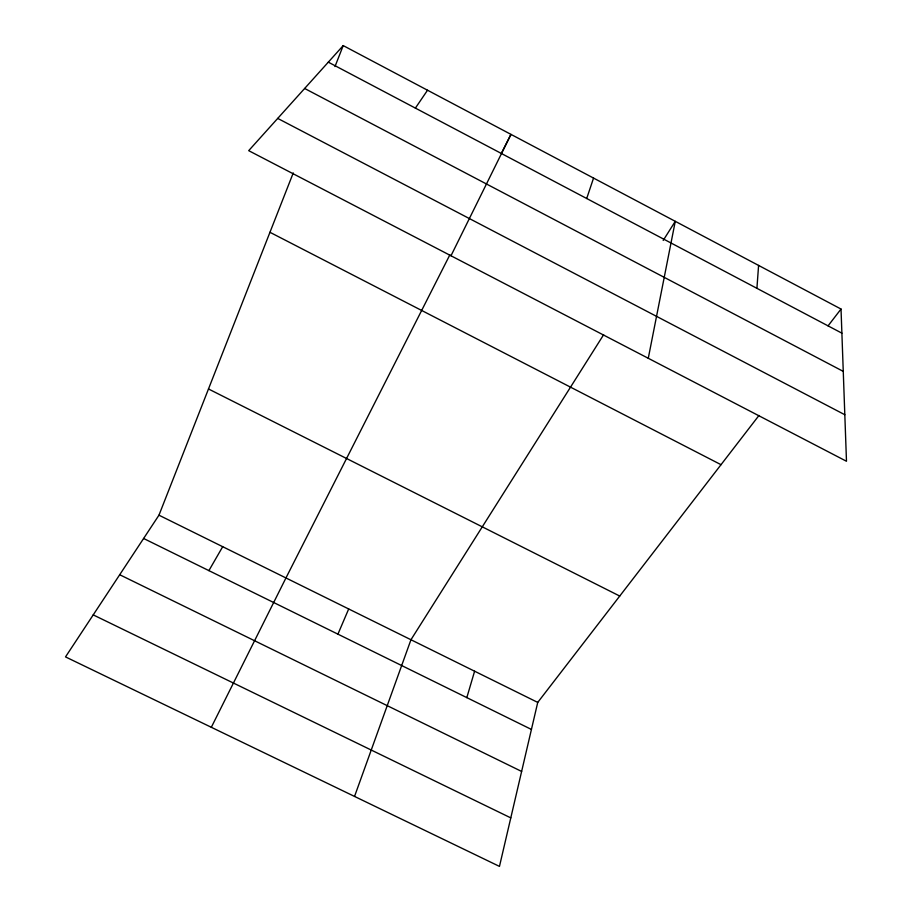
<?xml version="1.0" encoding="UTF-8"?>
<svg xmlns="http://www.w3.org/2000/svg" width="912" height="912" viewBox="0 0 912 912"><rect width="100%" height="100%" fill="white"/><g stroke="black" fill="none" stroke-linecap="round" stroke-linejoin="round"><path stroke-width="1.37" d="M756.914 288.317L758.59 265.415M648.272 358.279L675.268 221.331L663.195 240.449M758.955 415.484L537.738 702.411L499.468 866.4L65.516 656.902L158.962 515.189L293.254 172.927M466.819 697.623L474.605 671.198M586.701 198.508L593.552 178.079M354.54 796.427L410.959 639.745L603.619 334.75M334.978 66.576L343.208 45.6L841.024 309.043L846.484 461.267L248.702 150.662L343.208 45.6M337.919 634.159L348.692 608.965M450.984 255.77L510.971 134.383L501.315 153.421M211.322 727.286L285.946 577.957L449.867 254.847M208.894 570.627L222.699 546.698M415.382 108.106L427.534 90.22M828.062 325.858L841.024 309.043M93.218 614.882L510.788 817.882M119.7 574.72L521.63 771.438M143.606 538.479L531.434 729.44M158.962 515.189L537.738 702.411M208.483 388.968L619.738 596.06M269.963 232.298L721.016 464.687M277.715 118.412L844.82 414.732M304.642 88.475L843.258 371.389M328.32 62.164L841.89 333.165"/></g></svg>
